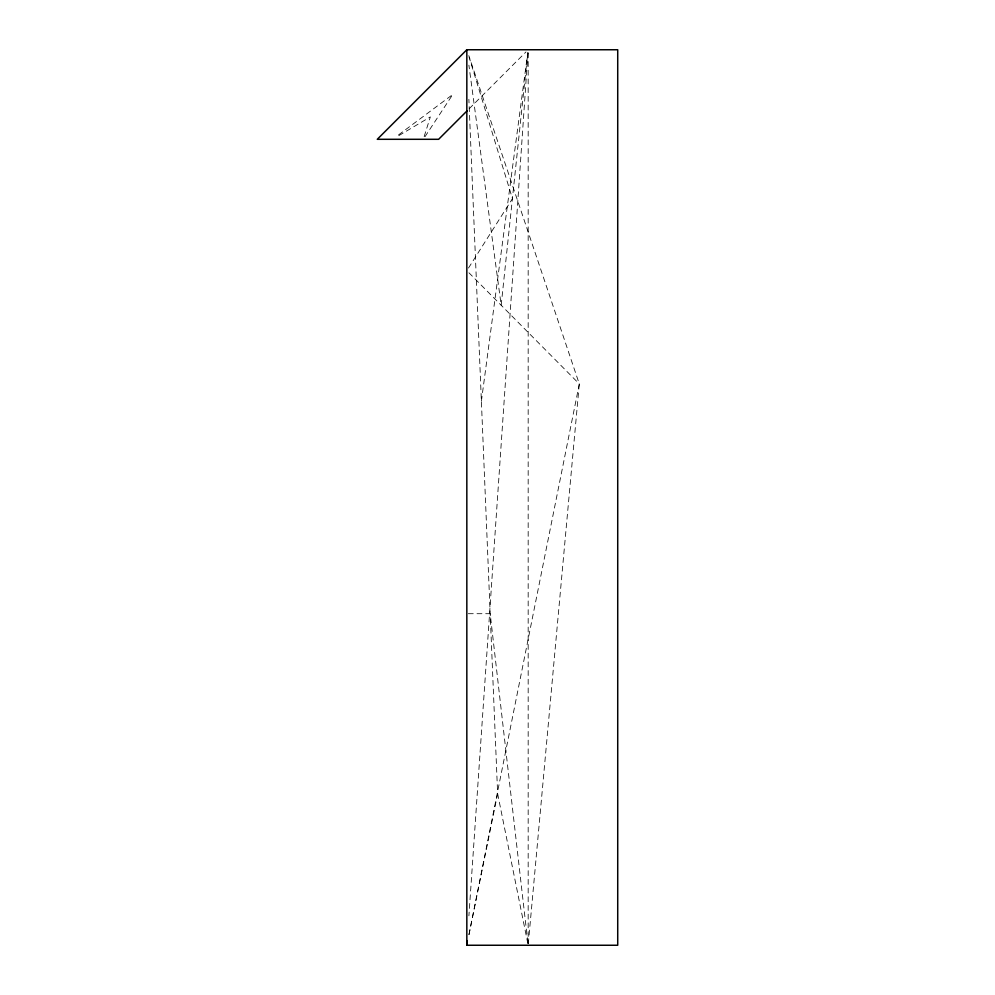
<?xml version="1.0" encoding="UTF-8"?>
<svg xmlns="http://www.w3.org/2000/svg" width="995" height="995" viewBox="0 0 995 995"><rect width="100%" height="100%" fill="white"/><g stroke="black" fill="none" stroke-linecap="round" stroke-linejoin="round"><path stroke-width="0.75" stroke-dasharray="4.97 3.73" d="M527.959 52.847L468.906 915.81M528.308 943.708L579.301 383.946L468.807 55.633M481.381 401.283L527.76 52.822L501.181 305.254L468.894 65.148M468.968 934.604L579.301 383.946L468.981 272.817M468.981 934.641L497.637 793.687L468.881 99.301M424.168 136.502L430.337 116.912L396.52 136.987M468.483 268.041L512.45 198.652L469.093 57.125M424.964 136.738L452.725 94.525L396.296 136.564M469.205 108.716L525.982 51.939M468.284 613.704L490.187 613.704L527.997 943.708M497.637 793.687L527.86 943.733M528.171 52.859L528.171 943.695"/><path stroke-width="1.49" d="M467.016 110.905L438.621 139.3L377.279 139.3L466.829 49.75L617.721 49.75L617.721 945.25L466.829 945.25L467.152 940.598M466.829 49.75L466.829 945.25"/></g></svg>
